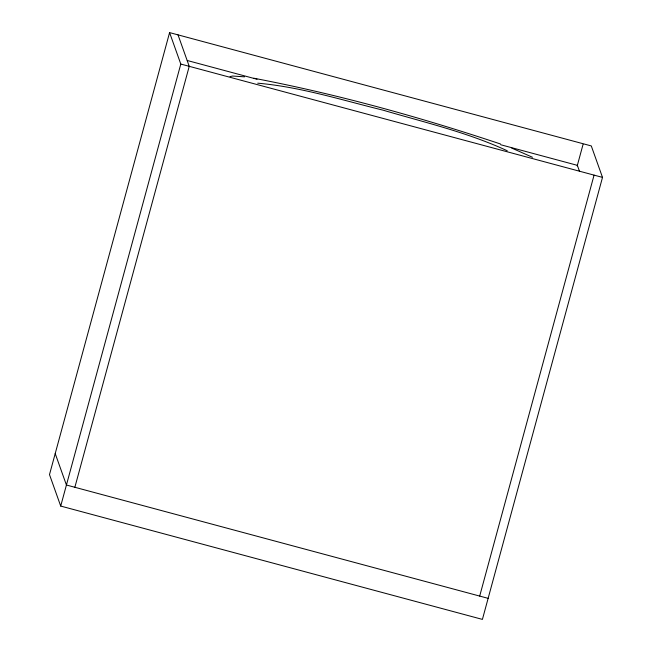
<?xml version="1.0" encoding="UTF-8"?>
<svg xmlns="http://www.w3.org/2000/svg" width="652" height="652" viewBox="0 0 652 652"><rect width="100%" height="100%" fill="white"/><g stroke="black" fill="none" stroke-linecap="round" stroke-linejoin="round"><path stroke-width="0.98" d="M169.585 32.6L49.495 474.607L60.709 506.066L482.415 619.4L602.505 177.393L591.291 145.934L169.585 32.6L180.8 64.059L60.709 506.066M74.858 487.288L189.235 66.325L178.02 34.866M577.216 165.885L583.084 144.296M479.693 596.083L594.07 175.127M230.034 76.634L232.528 76.031L244.533 76.83M257.711 83.179C300.319 86.887 341.575 99.992 382.977 110.147C424.721 122.429 467.655 132.413 507.248 150.767M253.848 78.224C337.459 94.214 419.758 117.05 500.475 143.978M187.271 60.506L257.035 79.251M500.72 144.744L577.362 165.347L579.383 171.003M180.8 64.059L602.505 177.393M488.128 598.349L66.422 485.015L55.216 453.564M511.673 148.053L532.48 157.279"/></g></svg>
